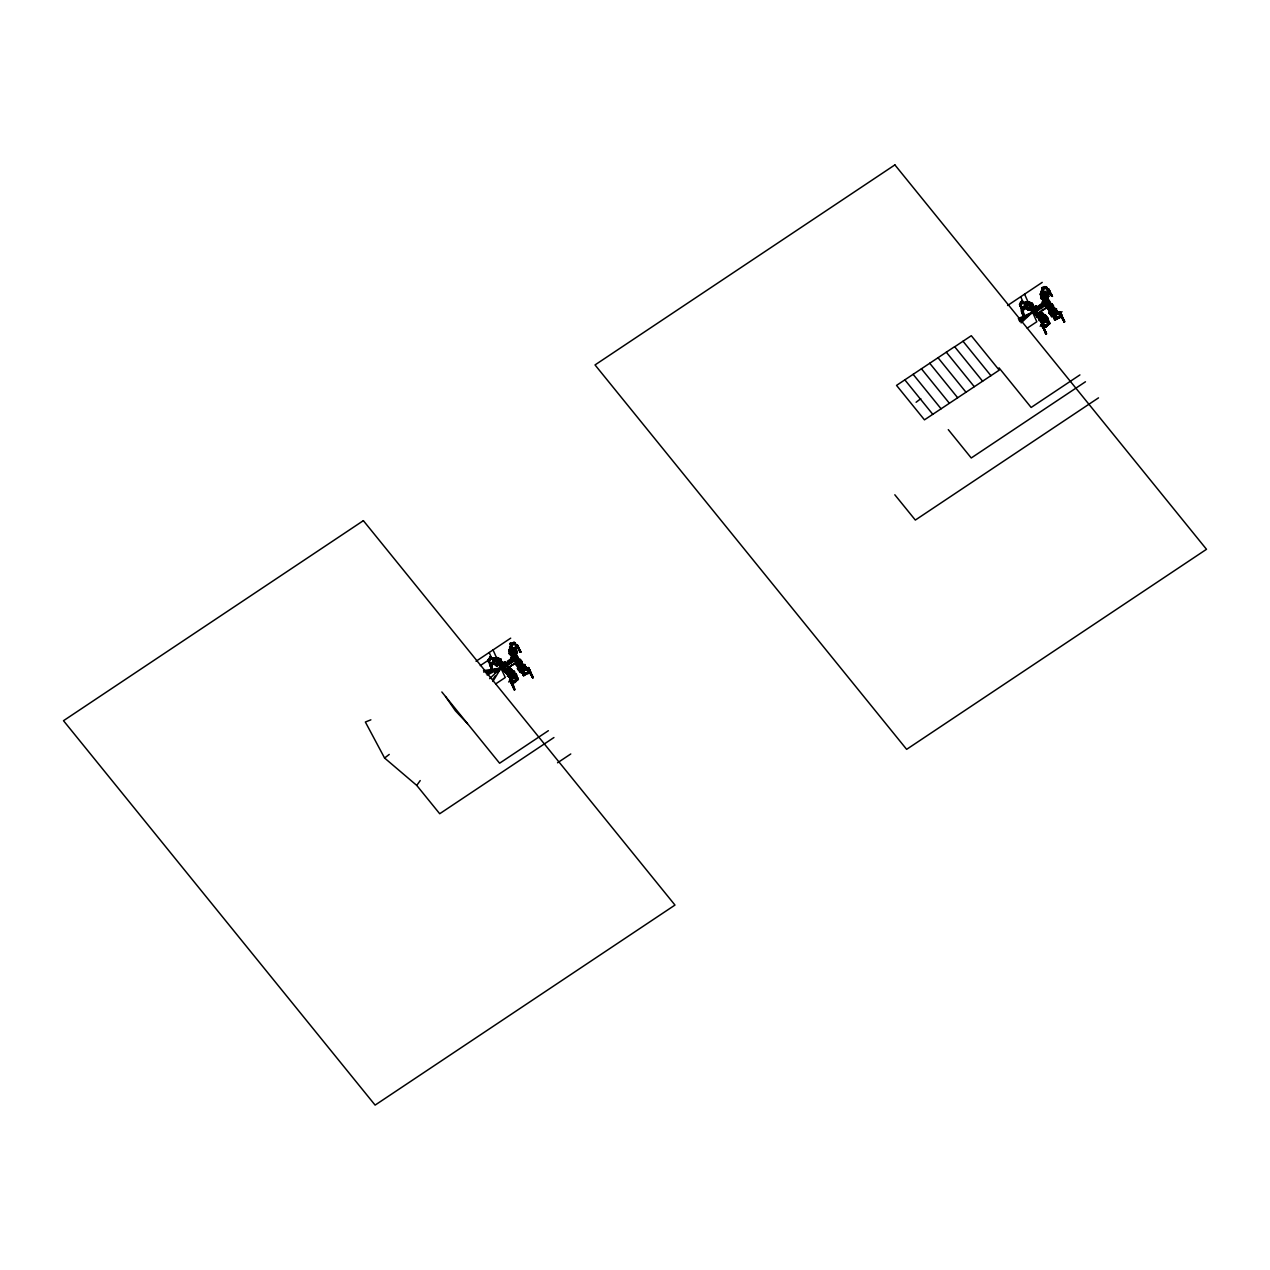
<?xml version="1.0" encoding="UTF-8"?>
<svg xmlns="http://www.w3.org/2000/svg" width="1270" height="1270" viewBox="0 0 1270 1270"><rect width="100%" height="100%" fill="white"/><g stroke="black" fill="none" stroke-linecap="round" stroke-linejoin="round"><path stroke-width="1.5" d="M489.791 664.131L489.934 662.876M489.712 663.972L490.839 664.305L492.173 670.989L491.045 664.861M495.046 660.146C493.586 655.796 495.046 658.543 495.443 660.178L491.506 666.099L492.442 671.211L490.299 662.765L490.045 664.369L491.553 664.416M490.172 663.194L490.204 664.242M490.839 664.353L490.029 663.845M491.426 664.591L490.411 665.639L490.268 662.273M491.315 664.861L492.173 671.655L489.506 663.496M497.157 666.036L493.331 662.686L493.22 664.385L492.411 663.972L493.744 662.94M497.983 664.845L496.459 664.924L499.348 664.48L497.411 663.67L499.856 664.623L498.062 662.718L500.428 663.543L501.19 665.178C505.127 669.893 502.841 665.829 503.745 667.353L503.126 667.829M496.475 664.607L498.046 664.924M497.459 665.528L493.998 663.686L496.84 665.686M1021.461 307.705L1021.794 306.499M1024.017 315.436C1018.032 310.959 1026.604 306.53 1025.652 301.958C1030.478 305.403 1019.08 311.007 1023.62 315.897C1019.096 310.578 1022.715 306.689 1020.826 307.149M1023.715 315.865L1022.636 310.388L1026.716 304.197L1025.938 301.974L1026.668 303.212M1024.033 315.42L1023.191 315.563M1028.081 307.943L1029.224 310.293L1025.525 308.546L1026.065 307.705L1030.875 308.705C1027.081 310.166 1022.429 304.8 1028.89 309.943M1028.287 307.53C1030.541 311.817 1027.763 306.499 1027.763 310.293M1027.462 308.673L1025.636 308.213L1029.716 309.435M513.778 654.574L513.731 656.145M1047.575 292.687L1047.956 295.481C1048.512 300.625 1045.845 293.91 1047.845 295.767L1044.797 296.799L1045.861 300.355M1047.226 300.307L1046.797 298.672L1045.385 298.752L1045.781 300.704L1048.258 299.323M1045.274 297.243L1045.258 300.387M1045.877 299.291L1045.194 298.466M1044.702 299.561C1046.67 302.244 1044.353 292.449 1046.29 299.704L1044.797 296.799M515.223 659.4L515.191 658.479L515.572 660.321M1047.861 302.482L1047.305 303.355L1049.782 302.387M1047.417 303.879L1048.909 302.482M1048.464 302.609L1048.083 304.117L1046.655 303.482M518.239 658.146L515.938 658.924M1047.766 302.387C1047.385 303.324 1047.353 301.879 1046.559 305.022L1045.543 305.149M509.667 647.382C509.984 652.447 519.97 642.541 517.144 647.271M510.762 649.526L509.572 647.081L511.334 649.7L510.127 643.366L514.286 642.366L514.953 644.16L514.286 642.366M1042.035 292.719L1041.114 291.132L1042.654 294.481L1040.844 295.243L1040.289 293.83L1049.385 291.37L1052.465 296.386L1048.702 292.338L1051.814 296.291L1049.496 292.021L1048.702 292.338M1041.686 291.052L1042.86 293.926C1040.178 290.116 1043.448 283.385 1046.48 288.401L1047.29 288.211L1047.972 292.163L1047.575 290.195M509.905 652.97L509.461 650.049L510.397 654.558L510 653.717M516.477 651.351L515.271 651.685L515.541 654.018L513.651 655.272M517.033 652.748L516.033 649.256L517.049 652.955L515.509 651.065L516.144 653.288L515.652 649.145L516.684 652.78M517.096 645.89L516.636 644.827L515.938 645.573M518.303 647.24L517.461 645.303L518.112 647.51L508.762 649.589L509.572 654.304L510.254 653.78L509.095 653.574L516.636 652.066M516.303 647.478L515.953 645.7L517.493 645.081L520.938 652.113L517.096 645.716M516.509 646.922L516.16 645.636L517.446 645.7M516.525 644.922L516.588 645.843M516.62 652.669L516.033 648.462M517.033 646.366L516.763 645.382M517.207 645.319L518.096 647.398M517.43 644.922L516.318 645.906M520.938 652.113L517.366 647.081M517.906 647.192L520.367 652.288L517.573 646.668M1049.465 291.798L1051.798 296.18L1049.465 291.798L1040.4 294.434L1041.336 298.942L1041.162 297.736M1043.178 297.18L1041.924 294.068L1041.067 294.275L1041.94 298.799L1041.448 296.847M1046.258 295.481L1046.909 297.783L1046.813 295.878L1047.131 297.212L1048.179 296.291L1047.21 293.576L1047.782 297.561L1047.21 295.926M1047.067 296.481L1046.432 295.529M1047.512 293.529C1048.702 303.022 1048.194 288.084 1046.226 295.688M1047.718 290.258L1048.052 291.084M1048.226 297.005C1047.464 295.005 1049.29 297.053 1046.512 295.656M1048.036 288.941L1048.623 290.116M1047.909 295.926L1048.369 297.132M1048.242 290.116L1048.544 291.481M1048.671 291.497L1049.258 291.798M1052.338 295.831L1048.734 289.655M1042.289 294.068L1049.465 292.433L1048.464 289.465L1052.433 296.386M1049.846 291.671L1048.861 289.75M520.795 651.589L517.922 647.557L520.287 652.066L517.969 647.795L510.572 649.7L510.524 648.208M510.508 648.494L510.254 647.351M1041.257 292.211L1041.098 291.322M1042.099 292.433L1041.797 291.37M1041.908 292.322L1042.654 292.751M515.731 651.097L515.826 652.399M515.636 649.367L516.239 652.939M516.144 652.875L515.366 653.558L515.001 652.605M1047.559 292.878L1048.099 295.942L1047.639 293.037M513.35 654.891L513.794 655.796M1045.702 300.117L1045.035 298.894M1047.051 297.069C1042.892 286.702 1049.782 305.625 1047.575 298.498C1043.4 294.64 1048.242 298.513 1045.766 299.323M1046.94 299.053L1046.258 296.116M1047.147 299.498L1046.67 298.513M509.445 653.399L509.794 654.701L510.111 653.145M510.953 647.462L511.969 647.97M1041.797 297.72L1041.209 298.561L1040.94 297.355M1041.559 292.529L1041.289 291.735L1045.178 291.179M1041.797 298.085L1040.289 293.83M508.492 672.354C503.698 672.005 513.001 679.434 508.619 673.544M507.143 671.894L508.238 673.068L507.683 672.147L507.016 673.481L509.461 675.497L508.794 674.497M508.968 676.561C514.048 675.64 508.333 670.862 505.778 671.941M1039.336 316.008C1039.495 320.929 1037.606 311.721 1042.384 319.611M1037.177 316.325C1040.59 319.008 1030.668 308.277 1036.987 315.976L1040.828 313.373L1042.559 315.69L1042.099 314.897L1039.559 316.992L1039.527 315.722M1038.415 317.246L1040.321 317.23M518.43 647.795L508.857 650.192C510.429 651.939 518.462 647.795 515.763 649.129M1047.861 295.735L1047.893 296.577L1047.845 292.195L1048.464 296.434L1046.448 296.497L1045.781 295.338L1049.274 303.308L1049.528 302.07M503.444 663.511C494.744 661.845 504.809 660.638 502.126 664.242L502.253 665.512M513.144 656.908L513.27 658.162L513.144 656.908L514.683 656.765M517.525 662.305L517.652 663.575M519.255 664.448L517.89 665.782L516.318 663.591M1033.653 308.483L1033.796 309.753L1033.653 308.483L1035.209 308.34M1038.876 313.325L1039.828 314.039L1038.876 313.325L1038.177 315.151M1044.67 301.133L1044.813 302.403L1044.67 301.133L1046.464 301.292M1046.162 302.974L1046.305 304.244L1046.035 303.181M1050.131 306.276L1050.846 306.689L1049.877 305.991L1049.179 307.8M501.206 663.289L502.317 662.829M501.507 663.575L501.888 663.654M501.571 665.655L502.761 666.48M500.38 666.845L502.587 668.163L503.174 666.369L504.428 667.56L503.396 668.496L502.428 667.798M507.809 671.782L507.492 672.306M512.08 658.574L510.921 658.035L511.699 657.527L512.477 659.336M513.302 655.51L513.445 654.955M515.636 657.765L515.715 658.908L516.096 656.733M516.176 658.304L515.429 658.685L516.223 658.447M516.064 658.717L515.811 657.86M520.367 663.877L521.414 664.035M520.986 661.654L521.097 660.495M521.875 663.861L519.763 663.321M519.922 663.67C521.335 665.797 519.525 661.749 520.192 665.385M520.287 664.321L519.668 660.289L520.557 659.94M1035.336 312.039C1033.32 309.324 1036.955 312.642 1032.923 310.769M1041.178 308.277L1040.13 306.911L1040.622 307.864C1035.161 308.737 1034.542 315.357 1034.971 311.023M1036.701 315.738L1037.765 316.055M1039.431 316.865L1038.59 316.262L1039.559 316.913M1045.543 299.688L1045.797 298.021M1046.956 302.514L1047.559 303.736M1047.607 302.339L1047.909 303.022M1047.766 299.831L1045.496 300.069M1053.513 308.197L1049.48 311.071L1047.385 308.229L1048.718 308.388M1051.084 305.403L1050.512 303.895M1051.719 305.451L1050.988 303.641L1049.591 303.705M1053.036 308.451C1050.528 305.991 1051.29 310.118 1053.259 307.896M1051.147 309.134L1051.322 308.134L1053.386 308.181M1051.973 307.658C1052.798 310.483 1050.846 307.467 1052.909 307.435L1053.306 305.673L1051.576 303.546L1048.163 305.816M1052.163 305.276L1052.608 305.911M1052.274 308.356L1051.814 308.546M520.414 663.369L521.383 664.067M1047.528 308.451L1052.02 305.451L1054.671 311.452L1052.909 308.308M1053.036 308.88L1051.512 308.038M1050.909 305.34L1050.877 304.403L1049.56 305.07M494.173 659.003L490.395 665.274L491.458 665.893L491.633 664.464M1022.35 307.467L1023.001 310.118L1021.223 307.721L1022.429 308.769M1041.432 297.418L1041.654 298.307L1041.463 297.005M1042.305 297.164L1042.845 299.291M1054.751 317.421L1053.909 315.992L1055.275 319.976L1062.149 315.865L1060.482 312.388L1061.307 314.785L1054.91 319.5M502.206 663.734L501.65 662.734L501.396 664.099M1035.78 311.229C1035.542 313.357 1033.351 310.769 1035.717 311.229M496.983 665.75L497.11 664.734L494.411 663.527L497.538 664.654L493.903 662.972M496.237 666.067L497.157 664.734L496.364 660.321L498.221 658.495L499.3 660.94L500.38 660.86M497.348 658.543L501.38 660.273L501.11 659.352L497.348 658.543L498.665 661.527L501.428 662.67C502.936 659.495 495.284 661.098 501.92 661.543M1028.795 309.658L1028.16 308.959M1031.034 303.482L1032.796 305.991C1030.716 304.324 1030.875 302.593 1030.843 302.927M1025.128 306.53L1024.064 306.499L1025.271 307.181L1023.953 308.213L1024.763 308.61L1028.7 302.514L1033.034 304.483L1032.431 303.435L1031.129 303.736L1032.7 304.959L1031.891 303.466M1032.097 304.308L1031.875 304.403M502.507 667.972L499.539 666.528L499.618 664.083L501.523 661.384L500.872 659.463M1028.208 307.864L1027.747 308.531L1031.113 309.229L1033.066 305.61L1032.272 304.419M513.731 655.399L513.985 652.399L514.89 655.749C517.573 655.13 515.556 660.146 518.541 660.067L520.033 659.305L521.779 661.448L520.716 662.21M510.381 680.482L514.493 690.039L509.429 679.974L512.239 683.625L518.35 679.434L516.144 675.577L517.731 679.514M513.699 654.812L514.937 654.748M516.382 658.797L517.477 658.543L513.017 661.273M1046.734 302.72L1047.115 304.546M490.617 665.528L491.569 665.321L492.284 671.036L491.061 665.877L495.205 660.082L494.522 658.193M1022.747 310.039L1023.81 315.277L1023.096 309.547M513.318 655.288L514.255 656.463L516.223 655.987M1046.528 299.276L1045.147 298.958L1045.781 300.704M1041.209 291.544L1042.368 294.243L1050.211 292.465L1048.845 289.068L1049.766 290.846L1048.671 291.354M517.334 647.287L518.462 647.049L518.668 648.224L510.842 650.018L509.937 648.43M1040.813 297.053C1043.114 294.688 1041.321 301.498 1043.622 299.784L1043.241 297.053M1047.226 289.369L1048.068 288.846L1048.147 290.227M1049.83 291.687L1047.496 289.941L1049.036 289.322M502.682 666.972L501.698 667.29M503.396 666.75L501.396 666.544M503.634 667.02L503.111 666.909M505.19 662.972L505 661.638L504.222 662.146L507.032 665.782L502.888 668.385L500.872 665.797L501.317 666.829M505.063 662.654L505.158 664.21M517.716 658.844L515.858 656.431L511.826 659.289L511.651 658.146L507.587 662.003M516.969 656.923L515.699 655.685L516.461 655.177L517.319 659.003M517.652 660.559L516.033 658.257M519.716 665.099L520.716 663.861M1032.351 308.404L1034.415 307.372M1037.209 306.689L1035.558 305.927L1031.875 308.388L1033.05 311.055C1035.352 310.134 1035.669 316.595 1034.018 311.277L1035.971 313.69L1035.669 311.626M1044.908 303.895L1043.226 301.752L1042.448 302.276L1045.162 304.213L1043.94 303.419M1039.193 316.214L1037.304 316.166M1041.273 312.388L1041.035 311.547M1047.813 299.656L1049.718 301.562L1041.638 307.181L1041.114 305.864M1047.242 303.133L1049.004 302.768M1052.449 305.292L1053.624 308.483L1050.147 303.212M495.125 658.05L493.855 658.32L495.125 660.638L494.014 660.067L494.57 657.923M494.363 657.876L494.379 659.813L490.109 666.115L491.22 666.671L490.395 665.543M494.284 659.543C491.014 658.162 497.776 661.956 496.935 657.511L500.825 659.273L499.729 660.622M496.824 659.003L500.825 660.511L500.38 659.4M499.904 659.971L500.174 659.305M500.999 659.543L496.411 665.067L498.634 664.718M1022.699 307.769L1023.874 308.308L1020.143 306.435L1021.556 302.165L1026.668 304.863C1026.557 301.117 1024.207 302.736 1026.208 302.101M1032.351 303.752L1032.383 303.689M497.602 660.876C498.824 662.13 497.316 658.527 497.602 661.019M1029.002 305.498C1031.796 304.689 1026.827 306.022 1029.684 303.863M1050.353 303.863L1051.227 304.959M515.763 658.05L515.096 654.907M520.128 663.527L520.478 662.13M1047.29 302.276L1046.321 297.958M523.748 675.735L521.637 671.83L523.748 675.735L530.622 671.639L528.336 667.401L529.923 670.322M1054.227 317.738L1053.671 315.738L1055.672 319.389M528.177 670.338C523.764 666.528 523.811 660.876 525.097 668.004L526.225 670.02L525.097 668.004M529.098 669.75L529.812 671.29M1059.831 314.658L1061.117 313.547M1059.767 314.579L1060.926 314.23L1059.926 312.229M1060.498 314.119C1065.609 317.389 1043.337 324.39 1061.847 315.214M512.635 682.815L514.858 689.547L511.969 683.323M1046.051 334.296L1043.369 327.406L1049.877 323.358L1043.94 327.93L1041.463 324.437L1043.21 325.834L1042.337 324.707L1043.876 325.199L1042.083 322.818L1045.559 320.611L1046.972 322.389L1047.305 321.358M502.761 668.353L503.761 667.385M1035.32 312.483L1034.304 312.309L1035.05 311.213M1040.828 319.659C1035.177 312.261 1042.956 323.834 1040.162 317.786M495.776 660.035L490.283 656.701L488.855 660.305L489.648 660.702L490.823 658.32L489.045 660.019M1021.413 301.514L1022.35 302.562C1020.953 307.991 1017.937 303.292 1021.81 300.942L1026.239 303.07L1025.954 302.101M529.542 671.592L532.813 677.91L528.526 667.925L527.209 668.591L524.034 664.512C521.002 665.623 527.304 666.813 523.335 665.369C522.192 662.765 525.653 669.211 523.049 664.416M1059.656 314.531L1058.466 312.674L1059.624 312.579L1064.339 322.135L1060.482 312.499M503.079 667.575L501.031 664.813L499.935 666.401M1034.78 312.372L1035.796 311.436L1034.955 310.61M511.604 669.782L516.858 675.021M1048.385 319.262L1045.988 315.452L1045.496 316.754L1045.162 314.96L1048.385 319.262L1044.638 315.309L1045.321 315.992M1047.083 321.231C1046.718 323.659 1047.782 317.802 1048.655 321.04M511.318 682.292C511.778 679.942 511.635 681.418 510.762 678.958M1043.114 324.914L1042.241 323.167M1043.686 325.215L1042.321 326.009L1046.083 334.264M1056.196 309.801C1054.719 310.848 1054.148 306.8 1057.116 312.372L1051.639 316.373L1048.941 312.325L1051.941 316.77L1053.798 315.039L1053.417 314.246L1051.354 315.531M493.998 659.924L495.363 660.606L493.22 664.385M492.903 681.434L501.031 667.941L483.505 670.671M1025.779 303.498L1025.414 304.356L1025.747 302.498M505.174 665.94L503.492 668.48L505.412 666.353M506.889 669.941L507.365 668.75L506.635 670.925M1035.32 313.373L1034.875 312.531L1036.955 310.578M1033.288 313.087L1036.463 311.753L1036.701 310.182M1039.05 313.182L1038.415 314.166L1039.701 312.198M1034.113 307.213L1031.986 304.546L1028.922 303.514L1029.033 302.038L1028.922 303.514L1027.509 303.959L1028.462 301.752L1031.462 303.244M490.283 656.701L487.997 660.003L488.601 662.194L492.141 663.718M490.823 658.32L489.315 661.178L488.251 659.606L488.521 660.781L490.68 657.685L489.204 660.654M495.633 659.384L496.935 657.511M493.538 663.496L497.491 657.797L493.109 663.861M496.633 665.766L493.839 663.67L496.665 664.178L494.157 663.226M499.935 659.019L500.523 659.67M496.046 665.004L496.776 664.004M497.634 664.194L498.062 662.718M497.395 659.289L497.173 658.289L501.047 659.828M500.189 659.4L500.697 660.686L501.237 659.86M500.523 665.099L501.396 662.876L501.412 663.686M500.253 665.512L501.19 665.178L499.808 666.131M1021.556 302.165L1021.81 300.942M1020.175 305.054L1019.524 304.228L1020.842 305.419L1022.207 301.911L1024.699 303.165M1022.35 302.562L1020.731 304.895M1025.493 303.085L1024.874 304.07L1027.303 304.26L1028.462 301.752M1026.446 302.498L1025.731 302.895M1025.414 304.356L1025.938 303.578L1021.969 301.593M1024.763 308.61L1025.017 306.927L1025.128 308.086L1024.318 307.673M1028.081 304.244L1024.636 308.086M1029.351 307.832L1028.319 309.642L1025.922 308.562M1025.446 307.197L1029.573 308.912L1028.763 308.15L1027.859 309.197L1032.288 303.371L1029.351 302.101L1030.208 305.752L1032.97 306.895C1035.05 304.943 1026.366 304.07 1033.558 306.038M1029.605 306.943L1032.05 308.912L1029.446 308.038L1029.605 306.943L1032.605 309.134M1028.16 310.007L1029.335 309.245M1030.827 305.181L1029.748 302.736L1030.811 305.165L1032.415 304.721M1029.827 307.483L1030.319 308.404M1032.447 308.769L1031.669 311.007L1034.304 312.309M1032.891 312.214L1031.462 310.626L1032.399 309.293M1032.558 309.658L1031.399 309.642L1032.161 309.134M488.601 662.194L488.347 660.749M489.379 663.94L489.791 662.337M489.903 663.956L490.934 663.511L490.363 664.353M495.363 660.606L494.665 658.336L495.173 659.956L491.061 665.877M490.506 664.432L492.014 663.75M498.888 660.781L497.824 657.86M500.92 662.241L498.935 661.416L497.856 658.971L499.3 659.162M497.618 662.194L495.681 661.384L497.443 661.051M497.221 661.321L498.3 661.13M496.268 664.385C496.633 661.21 498.761 668.734 493.808 663.496M491.68 671.37L492.189 671.592M496.649 665.305C500.999 664.893 488.918 663.511 497.507 664.543M496.602 665.543L497.38 664.559M498.904 665.099L498.808 663.924L499.856 664.623M498.173 665.178L498.904 664.115L497.665 663.273L500.174 664.321M1020.159 305.133L1020.572 305.8M1020.905 308.166L1021.667 307.118M1021.969 307.197L1021.493 308.245L1023.223 308.61M1022.128 307.276L1021.89 308.578L1022.62 307.832M1021.524 309.816L1025.858 303.847L1026.208 304.959L1022.477 303.085M1022.017 309.642L1023.064 310.452M1026.017 302.419L1026.366 304.276L1022.382 310.007L1023.715 315.214L1022.556 309.928L1026.525 304.213M1030.478 305.657L1029.351 302.101M1030.208 305.752L1030.811 304.895M1028.478 309.721L1029.065 308.88M1032.954 306.943L1031.018 306.499L1032.161 305.8M1029.002 309.594L1028.478 308.261M1030.24 308.864L1031.383 308.848M1033.669 311.293L1032.447 309.785L1031.081 310.769L1031.78 309.753M494.173 663.94L496.792 665.401M553.926 737.537L439.706 813.737L416.75 785.416L420.211 780.574M492.95 679.212L495.252 675.989M497.57 672.767L501.031 667.941L483.664 672.084M508.27 676.243L507.683 675.164L510.222 678.37L508.079 674.386L508.889 673.798L508.952 675.989M508.984 675.656L508.413 675.021L510.699 678.037M1038.844 320.5L1040.241 319.262L1042.226 322.278L1048.052 318.881L1047.464 317.643M503.031 667.083L503.761 666.829M513.223 655.558L513.731 656.844M513.175 655.336L513.255 656.701M1034.399 307.626C1033.812 306.372 1033.669 306.705 1031.7 308.546L1029.208 307.515L1029.954 308.467M1035.288 311.61L1034.304 312.595L1031.351 310.356L1032.573 309.055L1034.685 310.817M1036.828 313.563L1036.288 312.341L1037.638 314.277L1036.479 313.023M1048.75 302.673L1046.591 298.577L1042.908 301.022L1042.321 301.99L1045.099 305.673L1047.829 302.8L1047.417 304.673M1039.559 316.548L1038.844 316.579M1047.925 308.054L1046.829 307.673M491.252 665.417L491.188 664.21M1025.509 307.515L1028.24 309.118M1051.465 308.483L1051.354 307.705L1051.243 309.324M497.253 672.544L501.031 667.941L485.95 672.751M518.414 669.766C515.715 663.115 518.779 678.021 525.923 667.369M525.796 666.956L519.525 670.893L520.414 672.544L521.891 670.004M516.827 679.212L514.604 682.641L513.445 680.656M515.525 682.006L517.207 680.006L516.35 678.672M1045.67 326.327L1047.067 326.247L1048.258 323.707M518.446 669.782L518.477 668.242L520.938 672.211M1052.481 316.436C1045.083 305.435 1053.322 317.357 1049.21 312.96M1050.655 312.372L1048.702 309.42L1052.401 314.135L1051.75 312.896L1052.687 311.944L1054.322 312.801L1052.925 310.721C1049.29 310.674 1048.274 315.151 1050.909 312.849L1051.528 313.896L1050.353 310.991C1053.036 308.721 1049.449 313.118 1049.052 309.991L1049.782 309.515M510.238 671.481L511.397 670.798L510.238 671.481L511.889 671.909L510.746 672.338M1042.019 316.278C1045.432 316.182 1039.527 316.373 1042.924 315.039M496.967 672.227L501.031 667.941L486.362 673.798M513.112 671.957C515.303 673.544 513.731 670.417 514.413 671.989M518.811 666.766C519.081 664.686 519.605 665.417 519.049 667.067M489.633 678.656L501.031 667.941L497.411 669.576M1021.159 322.882L1032.558 312.182L1018.302 318.579M501.126 666.671L506.222 663.146L506.698 663.988M496.586 671.878L501.031 667.941L487.156 675.084M504.539 669.1L505.904 672.211L507.889 671.862L506.905 673.433M1036.066 313.341L1037.431 316.452C1039.035 317.055 1039.257 318.103 1042.734 314.944L1041.003 312.801L1036.447 315.881M501.507 663.337L500.951 664.908L500.348 664.146L504.222 662.146M517.811 659.654L519.763 659.813M1050.449 303.339L1050.846 304.213L1049.83 304.006M1051.369 307.975L1052.131 306.641L1050.957 303.974L1049.972 304.625M370.872 719.836L365.363 722.027L384.588 758.031L389.239 754.428M494.824 672.751L501.031 667.941L495.887 670.83M916.115 402.272L920.766 398.669M1020.143 321.786L1032.558 312.182L1018.731 319.961M497.935 658.13L500.761 659.13M497.189 664.781L496.332 664.734L497.475 665.02M516.62 656.114L516.049 654.256L515.255 654.796M518.557 662.702L517.827 660.225M1045.385 304.959L1048.575 304.53M1048.337 304.689L1050.385 306.737M512.191 672.592L510.731 669.576L511.445 669.068L514.017 672.433L512.255 670.528M513.207 672.608L511.445 669.068M511.096 670.131L512.239 670.655M510.826 679.005L507.968 675.307L508.794 673.894M514.223 674.053L513.826 671.084L512.445 671.941L514.636 673.767M507.889 675.577C506.158 674.672 511.683 675.18 508.476 676.021L509.889 677.481M510.222 674.322L510.476 673.116C513.747 674.926 511.175 677.862 509.81 674.243L510.397 676.196L514.398 673.465C511.762 669.512 518.096 677.958 515.922 673.417C508.762 683.895 505.063 669.385 509.826 677.577M510.858 675.386L510.222 673.957L514.445 671.227M507.317 676.275L509.286 674.973M514.683 671.608L513.397 671.624M511.302 676.259L508.905 670.989M512.27 673.37L512.953 673.894M508.476 676.021L509.873 675.1M508.572 676.592L510.397 676.196M508.73 670.957L511.715 675.973L510.476 675.18M509.556 676.958L511.905 679.561L510.731 677.577M508.413 676.275C512.381 680.529 506.714 672.243 509.349 676.243M514.255 675.164L517.827 679.609C513.509 674.1 517.461 680.323 514.255 675.164L516.255 673.783M515.731 677.354L514.033 676.386L510.54 678.593L511.096 679.894M514.636 675.957L516.334 675.37M1045.543 316.659L1042.987 313.309L1042.257 313.801L1043.718 316.817M511.651 678.228L511.143 677.291L512.318 679.275L511.048 678.228M513.286 677.021L513.715 677.323M1045.512 317.976L1042.987 313.309M511.572 682.498L510.175 679.799L511.842 678.736M1042.638 314.357L1044.115 314.897L1043.146 314.007L1044.464 316.849M509.619 680.466L511 680.006M510.921 679.688L509.762 680.355L510.969 681.101M515.636 676.926L515.112 677.783M508.619 681.958L516.715 676.323M511.905 680.307L510.318 680.879M516.715 676.164L518.081 679.117M1043.781 314.769L1044.623 315.389M511.826 680.704L510.524 681.466L511.127 682.863M514.54 690.023L510.778 681.784L512.175 680.926M1040.321 318.135C1039.479 320.484 1044.099 323.469 1039.797 319.024M1043.924 315.897L1045.416 316.468M1044.4 315.881C1047.639 322.183 1044.988 312.277 1041.749 318.198L1042.829 320.484L1042.273 319.341L1043.845 319.802L1042.273 319.341M1045.258 316.706L1045.432 315.5M509.762 680.529L511.461 682.434M511.286 682.688L517.557 678.418M1046.099 315.77L1045.559 316.389M517.43 678.783L511.572 682.863L514.207 689.626M1039.527 319.326L1041.924 320.421L1041.4 319.341M1043.797 317.595L1044.48 318.119L1044.004 317.468M1044.686 316.595L1045.591 315.754M511.635 683.022L512.302 683.768M514.747 680.831L516.731 679.466M1042.083 322.993C1036.018 315.277 1042.368 320.897 1043.908 325.279M511.508 683.45L518.16 678.831L512.112 683.371M1040.511 320.786L1041.654 319.834M1040.257 315.182L1043.241 320.215L1042.019 319.373M1042.749 322.358L1041.368 321.802M1041.241 321.834C1035.844 312.69 1044.654 325.755 1040.368 320.151M1039.336 319.675L1041.321 321.691L1046.94 317.992L1045.131 315.944M1041.971 321.881L1041.591 321.088M1047.448 317.627L1047.528 319.23M1046.972 321.866L1045.178 319.818L1041.591 322.437L1039.622 320.119M1047.591 321.977L1046.178 320.183L1047.861 319.611M1042.654 322.596L1042.686 321.532L1043.861 323.517L1043.162 322.072M1044.829 321.247L1045.242 321.548M1043.369 322.961L1041.717 324.025L1043.369 324.945M1041.654 324.993L1042.337 323.882L1042.876 324.517M1045.654 320.358L1046.337 321.802C1040.892 321.373 1042.305 328.104 1041.638 324.358M1040.146 326.199L1043.384 323.977M1043.432 324.548C1041.844 326.787 1040.162 323.723 1043.384 324.485M1049.607 323.358L1047.877 320.151L1049.814 323.215L1043.051 327.692M1047.242 320.405L1048.401 321.024M1042.289 326.676L1041.971 325.326M1045.988 334.232L1042.86 326.596M1042.813 326.914L1048.972 323.024L1049.369 323.834M1048.322 320.818L1049.21 322.897L1042.686 327.581L1043.353 328.343L1049.877 323.659L1048.544 320.992M1045.75 333.851L1043.099 327.104M510.476 673.116L509.079 675.005M509.254 675.354L510.937 674.195L508.651 672.655M509.413 675.703L510.826 673.91M512.318 675.561L510.222 673.957M1041.4 317.77L1043.845 319.802M1042.003 317.357L1042.368 318.96M1040.321 318.738L1040.813 319.516L1042.479 318.421L1040.193 316.722M1045.274 316.674L1045.924 317.706C1042.765 325.183 1036.939 319.754 1042.638 318.786L1042.352 318.151M1047.813 302.831L1049.147 303.038M516.588 656.574L516.271 655.844L518.112 658.574L515.366 655.066L516.176 654.542L518.192 657.32L516.874 657.225M1034.415 312.61L1049.639 302.816L1048.75 301.117L1048.845 303.228M517.223 658.431L502.047 669.512M1007.586 305.498L1042.226 282.385M476.059 661.257L510.699 638.159M954.707 346.789L971.296 335.709L999.22 370.157L924.465 419.846L896.541 385.397L954.611 346.662L982.631 381.238M480.282 665.591L489.998 659.114M1049.639 302.816L1046.94 299.276L1047.702 298.767L1049.718 301.562M511.651 657.542L513.572 661.432L510.794 657.765L514.175 654.923M1036.764 309.34L1036.653 306.133L1037.32 306.959L1036.209 307.276M1046.909 299.307L1047.702 298.767M1033.907 308.785L1034.494 307.927M1039.13 306.245L1042.495 303.133L1043.194 304.721M1044.908 301.434L1045.496 300.577M1038.908 305.657L1043.48 302.435M1043.146 303.038L1047.639 300.053M1032.685 310.467L1036.447 307.975L1038.114 310.15M1043.083 303.689L1038.812 306.546L1039.289 307.8M503.206 663.988L503.92 664.4L502.126 664.242M506.19 665.274L504.666 663.051L505.666 662.464M513.382 657.209L513.969 656.352M1032.415 311.007L1046.416 301.784L1043.67 303.784L1043.241 302.689M511.619 658.812L516.096 655.812M1032.367 311.245L1033.272 312.293M1036.622 308.34L1032.621 311.15L1032.272 310.229M1037.098 308.166L1037.749 307.372L1038.685 308.927L1036.939 306.784M1043.241 304.165C1040.876 304.308 1038.908 308.451 1039.05 307.245M500.158 666.671L502.904 666.671L501.269 668.258L501.19 667.258M507.349 662.495L511.334 659.336M1032.716 311.483L1034.034 313.753L1031.288 309.372M1038.177 307.784L1043.289 304.324M507.508 663.257L507.143 662.416L511.54 659.463M516.477 656.304L517.271 655.764L516.049 654.256M1037.003 309.007L1044.702 303.943L1044.21 303.165M1048.242 301.514L1049.433 300.911M495.697 683.911L505.269 677.513L500.555 667.194L505.079 664.099L506.397 665.75M506.333 663.162L511.619 659.638M516.588 656.463L512.429 659.178L513.096 660.098M1019.461 320.929L1033.161 312.039M1036.542 309.515L1047.258 302.292M504.73 668.449L504.46 669.465L500.729 666.004M507.508 662.75L511.937 660.495M516.334 656.812L517.271 655.764M1036.891 309.483L1040.352 307.261M1041.368 306.578L1047.417 302.45M506.651 663.543L511.762 660.082M501.396 667.528L501.555 668.909M505.46 664.766L513.159 659.702M496.11 671.227L501.523 667.782M502.396 667.02L501.888 668.195M505.365 665.258L512.778 660.178M1033.097 313.134L1038.352 309.547L1035.558 305.927M1044.559 305.514L1049.369 302.197L1048.322 300.704L1048.877 301.387M505.809 665.035L508.825 663.035M509.841 662.353L514.35 659.336M501.301 668.353L509.095 663.639L502.634 668.068M517.192 657.923L513.509 660.384L512.255 658.844L513.953 661.162M1033.939 313.134L1032.573 310.15M1036.447 308.15L1038.352 309.547M512.985 661.035L510.111 662.956L509.587 661.622L510.143 662.321M513.572 659.844L513.715 660.876L517.334 658.257M1048.131 304.53L1050.528 306.927L1049.369 304.467L1046.385 306.737M501.761 668.861L503.222 668.718M518.684 659.765L518.366 658.431C510.064 662.241 519.033 660.717 516.636 658.082M1045.496 305.403L1043.702 303.117L1047.385 300.657L1051.576 305.356L1047.337 307.356L1049.957 306.467M1036.256 313.785L1037.13 313.198M1037.542 313.928L1051.576 303.546M519.112 659.686L516.43 661.13L517.065 661.924M1038.05 316.706L1037.288 317.198L1035.272 314.42L1048.845 306.816L1048.512 306.07M1050.846 304.387L1051.957 303.895L1051.576 304.721M506.27 671.798L507 674.322L503.745 670.179L504.539 669.655L505.444 670.893L510.048 667.861L510.27 669.957M1035.558 315.055L1036.574 314.515M505.714 668.893L504.73 669.56L503.65 668.242M1047.496 307.546L1046.67 308.102L1046.321 307.038M504.92 670.004L504.253 670.814M505.142 669.211L516.953 662.337M1036.828 314.928L1039.114 313.626M1047.115 308.324L1047.575 307.181L1048.385 308.959M504.031 670.83L511.048 666.051M511.635 664.575L512.064 665.369L519.525 660.479L520.033 661.114L515.588 664.083M519.747 660.463L520.033 659.305M1041.591 312.102L1037.272 315.785M505.523 669.56L516.985 661.829M505.301 670.703L508.048 669.512M516.827 663.003L515.811 663.13L518.35 661.749L519.319 662.464L518.35 661.749M1040.828 313.547L1042.13 312.769L1042.543 313.69L1041.209 314.754L1040.289 312.039M504.793 671.497L509.461 668.576L511.413 671.195L509.222 669.179M515.303 663.448L515.842 664.115L520.748 661.845M1037.003 316.548L1040.987 313.738L1042.305 315.389M1053.306 305.673L1048.337 308.816L1049.623 310.499M515.318 663.781L517.731 666.353L522.494 663.988L520.24 661.829L516.207 664.702L515.731 663.845M505.254 672.179L509.461 669.512L510.778 671.147L510.731 668.814M1046.321 307.483L1049.004 309.737M1039.781 316.024L1041.082 315.579M1051.703 307.88L1053.179 305.403L1053.592 306.324L1052.83 306.832L1051.131 304.435M517.541 665.099L516.525 664.956M521.653 661.178L521.303 662.591L520.081 661.083M1049.417 310.023L1053.116 307.562L1051.862 306.022L1048.083 308.531L1049.639 310.896M506.508 672.465L505.762 672.973L504.889 671.068M518.096 666.274L517.16 665.178M1053.751 307.594L1049.48 311.071M508.238 671.798L509.54 671.354M1035.272 314.42L1038.527 318.548L1042.956 315.42L1040.257 312.071M508.238 672.655L511.413 671.195M508.492 672.957L511.016 671.449M521.97 663.972L518.223 666.829M516.541 664.289L517.954 666.829L515.064 663.464M1027.224 328.136L1036.812 321.755L1030.97 308.578M1079.913 374.92L1031.145 407.464L999.014 367.824M548.37 730.694L499.602 763.222L441.849 691.975M1085.453 381.778L971.248 457.978L948.277 429.641M1098.502 397.859L915.337 520.065L894.826 494.776M557.562 762.778L570.77 753.967M1044.162 327.057L1043.369 327.406M1035.987 313.706L1035.177 312.706L1035.971 311.833M1060.545 316.166L1064.197 321.945L1061.577 316.024L1064.355 322.12L1061.545 315.071L1064.832 321.755M1052.163 306.451L1051.29 304.038M1052.973 307.578L1052.274 308.007L1054.116 309.134L1053.211 309.102M1051.973 310.674L1053.687 313.198M1052.338 311.467L1052.941 312.531M1052.497 311.817L1054.068 310.372M1052.719 311.563L1054.195 310.642L1052.878 308.515M1054.354 311.007L1052.608 312.102L1051.084 308.975M1052.925 310.721L1053.687 311.944L1054.036 311.198M1053.465 312.658L1054.322 312.801L1053.433 311.864L1051.798 312.912M1051.941 316.77L1051.052 315.135L1057.18 311.007L1055.132 308.229L1058.021 312.404L1054.433 314.642L1055.116 316.897L1053.798 315.039M1059.958 315.77L1060.64 317.214L1056.91 317.881L1059.386 317.167M521.684 664.877L521.224 662.876M521.065 666.051L521.399 668.306L520.446 666.433L521.399 666.48M520.795 667.226L522.542 666.131M521.399 668.306L523.145 667.21L521.637 667.02L522.51 665.782L523.669 667.337L519.557 669.925L517.938 667.766L519.906 670.496L520.859 669.909L520.128 668.068M522.16 668.957L522.542 668.036L522.16 668.957L521.287 668.02L522.97 667.782M525.431 673.417L525.193 674.624L522.97 671.687M1050.957 311.102L1049.877 311.213M1055.402 310.388C1056.037 309.515 1053.513 310.039 1054.687 310.483M1053.354 310.452L1054.735 312.531L1054.052 310.023L1055.195 311.579L1051.1 314.166L1049.718 312.341L1052.163 316.039M1054.529 309.658L1055.37 308.658L1057.704 311.991M1049.115 313.245L1050.02 312.753L1051.576 314.785L1050.115 312.007L1049.576 313.23M1054.624 309.801L1056.561 308.737M1049.29 313.611L1050.338 313.373L1049.623 312.483M1054.719 309.943L1055.434 308.975M1055.418 308.658C1052.973 309.435 1055.529 310.959 1056.053 309.801M1054.624 310.801L1056.449 310.277M1056.211 310.118L1053.624 311.801L1054.322 312.801M1056.418 311.007L1055.195 308.8M1056.576 311.102L1058.18 313.992L1056.783 310.88M1057.18 313.261L1057.561 311.817M1057.64 311.594L1054.052 313.849L1057.211 318.532M1054.497 314.42L1058.196 312.102L1058.894 313.039M1056.64 312.229L1060.91 316.214M1055.64 314.928L1055.846 314.785M1059.751 313.944L1059.069 312.944L1060.164 311.944M1054.544 316.008L1062.053 311.69M1059.355 314.182L1060.688 313.325L1059.609 313.753M1054.703 319.627L1053.163 316.055L1053.862 317.135M1054.735 316.325L1055.751 316.5M1059.45 313.896L1060.291 312.229M1060.688 312.817C1063.387 318.738 1056.719 308.912 1060.625 313.992M1054.671 319.183L1061.053 315.389M1064.546 321.389L1061.228 315.547M518.319 666.528L517.509 665.75M522.192 664.893C524.923 669.814 520.811 662.432 523.335 665.21M518.89 667.21L517.747 665.655M522.272 665.21L523.542 665.702M520.414 672.544L517.636 668.544L518.589 667.766L517.287 665.448L518.684 667.337M521.399 666.48L517.62 668.417L518.017 669.179M525.51 667.115L523.827 664.686L523.113 665.829M518.573 668.655L517.493 668.972L518.668 668.56M522.843 665.718L525.034 664.512M523.224 665.813L524.907 666.051M523.097 666.559L524.526 665.575L525.701 666.972M522.542 668.036L522.51 667.306M523.399 666.75L524.685 665.893M523.875 665.337L525.304 666.734M519.906 670.496L518.589 667.766M525.955 668.306L524.939 666.845M526.113 667.369L522.526 669.607L525.685 674.291M522.97 670.179L526.669 667.877L527.225 669.385C518.827 672.719 526.304 672.703 523.018 671.782L522.272 670.814M526.478 668.163L522.907 670.417L523.272 672.274M525.78 669.449L526.78 668.814M527.574 668.607C530.892 667.21 527.161 672.259 527.875 668.068L529.336 670.56M524.113 670.687L524.319 670.56M528.86 668.115L527.59 668.83L529.145 669.115M523.018 674.688C525.32 674.084 533.082 669.29 527.764 669.131M527.812 669.941L529.13 669.052M528.352 669.068L529.59 669.306M529.701 670.195L532.828 677.878L529.447 671.005L523.129 674.942M529.923 671.544L523.176 675.402L530.019 670.846L533.305 677.529M530.32 670.989L523.24 675.545L522.526 673.1M525.383 673.656L528.161 673.576L528.812 672.338M533.019 677.148L529.812 671.481L532.686 677.688L529.003 671.941M1052.766 307.118L1052.56 308.181M1046.416 299.99C1045.019 292.259 1046.353 303.863 1045.893 296.751M521.113 661.48L520.764 660.495M1047.369 302.657L1047.559 302.197M515.858 660.067L516.827 661.48M1043.908 295.545C1043.765 297.609 1041.844 293.211 1043.972 295.926M1044.305 298.275L1043.21 298.847L1044.051 297.72M512.381 651.319L511.651 652.939M511.35 652.272L512.128 650.764L510.81 650.78L512.191 651.145M508.762 649.589C509.381 652.05 511.604 647.843 510.842 650.018M494.3 659.384L490.029 657.923M497.856 658.955L500.269 660.479M1049.782 304.149L1051.147 305.244M518.287 659.765L519.414 659.733M503.73 667.972L502.571 667.956M512.016 673.862L513.413 673.719M1025.89 308.007L1028.192 308.404M1023.096 308.785L1022.652 309.658M516.43 655.701L514.128 656.193M507.603 672.481L507.492 671.639M1056.91 317.881L1059.688 317.817M516.001 674.989L510.048 678.196L507.889 675.1L508.667 676.18M517.16 648.097L517.779 647.938M520.462 664.242L520.351 664.543M513.778 651.224L515.144 654.288M1041.956 288.147L1046.75 287.258L1047.29 288.211M1046.051 287.036L1046.004 288.512L1043.067 289.227L1042.543 288.274M1045.686 287.607L1045.321 286.718L1046.337 287.56M1048.21 289.195L1047.258 290.147L1046.75 287.258M1049.972 292.036L1042.099 293.926L1041.209 291.719L1042.099 292.386M1043.4 291.624L1042.686 292.338L1041.67 287.607M1047.29 290.274C1049.02 288.576 1050.036 291.306 1047.798 291.211M1047.94 290.465L1049.068 290.179M1041.527 292.306L1042.289 293.767M1042.67 292.291L1043.384 291.989M1048.02 290.814L1048.957 290.036M1042.654 294.481L1042.257 293.354L1042.94 293.783M1041.194 294.545L1042.257 293.354M1042.305 296.799L1040.924 297.434L1041.209 298.561M1045.813 296.227L1046.734 298.64M1041.082 298.275L1042.527 296.942L1040.749 294.656M1041.527 297.942L1040.638 297.799L1049.195 296.005M1043.464 297.815L1043.638 298.609L1043.702 297.767M1046.845 297.72L1047.639 297.45M1047.655 299.942L1045.623 300.339L1046.893 303.07M510.429 643.922L514.667 643.398M514.096 643.017L514.461 644.287L513.794 642.493L514.572 642.89M510.858 643.192L511 644.033L515.223 643.017L516.461 648.811M514.239 643.858L511.286 644.573L513.858 644.43L513.715 643.588M511 644.033L511.524 645.001L515.747 643.969M515.731 644.858L516.557 644.652M510.334 647.605L509.73 647.319M517.541 645.938L516.445 646.414M516.493 646.573L517.509 646.144M517.573 646.589L516.255 646.859L517.731 647.621M509.921 652.78C509.572 645.208 510.207 657.288 512.096 655.558L510.381 649.843M509.953 650.637L509.937 651.748M513.382 649.843L514.445 651.573M515.922 651.891L515.366 648.621L516.303 649.16M515.842 649.827L516.636 652.478M515.509 651.145C518.335 655.923 514.667 644.001 516.398 651.447M513.651 651.764L515.842 651.319M511 655.812L510.984 652.701M514.366 651.939L513.969 649.176L515.588 652.97L517.652 651.78M512.27 653.732L512.35 654.32M516.938 652.208L515.556 652.494M515.239 653.351L516.192 653.336L515.572 651.51M514.334 654.86L513.985 652.399L514.493 654.86M514.255 654.32L510.842 655.177L510.413 653.32M513.969 655.828L515.953 655.352L516.382 656.447M501.491 663.067L501.126 663.019M516.239 659.511L515.239 659.416M513.858 660.717L515.033 660.797M521.732 663.67L520.621 664.131M1040.956 319.945L1038.59 316.341M515.128 659.241L517.049 660.289L515.89 657.876M502.206 663.242L501.015 661.733M493.935 664.131L494.697 663.527L496.919 665.258M1032.272 304.752L1032.462 306.483M501.714 662.829L502.587 662.972M1024.747 307.451L1024.318 306.118M497.205 664.004L496.284 663.956L497.681 664.718M1026.287 302.546L1027.033 304.609M1025.938 302.673L1026.493 302.911M521.081 667.861L519.716 664.893M499.618 662.432L501.142 662.845M496.443 664.893L493.839 663.67M1037.018 309.642L1037.939 309.991M1041.336 314.912L1042.257 315.246M517.7 664.924L516.795 664.591L520.97 661.876L522.097 664.242M517.763 665.067L516.08 662.924M1032.319 304.165L1028.684 302.752M493.966 658.86L489.887 657.273M1040.162 320.389L1039.416 319.294L1041.194 321.627M1042.352 323.231L1043.813 327.787M509.873 680.212L510.461 681.164M1029.335 302.546L1032.224 303.514M1030.938 306.276L1031.748 306.546M1029.208 307.515L1031.669 309.467M497.808 658.32L500.666 659.289M502.031 661.797L499.158 660.4M496.364 660.321L497.237 660.686M507.952 672.401L510.572 670.671L509.048 668.449M1025.541 304.149L1026.763 304.197M1020.27 304.022L1021.175 304.927L1019.921 304.435M497.157 658.527L500.539 659.86M496.919 659.686L495.983 659.733M1024.62 307.356L1025.398 307.705M494.379 659.813L495.443 660.178M490.934 658.844L494.681 660.733M493.046 663.051L493.855 663.464M492.792 663.448L493.601 663.845M1026.128 308.404L1028.176 309.531M1056.084 309.959L1055.227 308.8L1056.735 310.817M1060.99 314.944L1059.466 312.483L1060.625 314.198M1060.64 313.341L1060.418 313.071M1053.878 316.151L1054.227 316.532M1053.37 316.389L1054.544 318.913M527.891 668.226L528.463 669.369M523.034 672.783L522.145 671.512L524.129 675.164L521.7 672.084M1021.715 308.356L1022.668 309.658L1022.731 308.435M1040.193 320.326L1039.543 319.453L1041.416 321.691M1039.892 319.199L1040.686 319.818L1040.082 319.294M513.493 671.433L514.033 672.37L513.461 671.655M508.048 675.497L508.683 676.148L507.809 675.211M1045.75 315.69L1043.591 316.786L1045.369 318.897L1043.559 318.087M1047.448 320.564L1048.163 321.373M1054.719 309.34L1056.735 311.547M523.843 664.48L524.351 665.718M524.431 665.829L523.621 664.528L524.224 665.162M523.684 665.464L523.145 664.813L523.859 666.163M1036.876 313.245L1036.161 311.769M498.3 663.242L500.523 664.67L497.903 663.813M504.142 667.385L504.539 668.258M498.189 658.479L499.316 658.701M1056.084 309.658L1055.211 308.753L1057.227 311.213M1056.688 311.325L1055.291 308.864M523.748 664.623L523.97 665.131M500.555 667.194L500.317 666.861M509.206 676.1L510.207 677.323L509.286 676.37M1044.035 315.198L1045.766 318.278M384.588 758.031L416.75 785.416M500.92 667.433L502.729 669.353L500.412 665.956M518.35 679.434L516.509 676.18L517.096 676.862M516.033 676.624L517.065 678.751M516.906 676.656L518.287 678.974M500.094 666.448L505.444 663.654M1059.148 312.96L1060.259 312.737M1053.211 316.087L1053.814 316.913M521.684 671.862L522.24 672.878M1031.605 310.626L1034.082 313.563L1033.875 312.531M523.811 665.988L525.669 668.083L523.796 664.829M1046.051 325.755L1046.559 326.596L1046.051 325.691M1043.019 324.93L1042.384 324.025M1042.448 324.993L1041.638 323.723L1042.051 324.485M1041.86 325.31L1040.987 324.167L1041.4 324.945M1042.051 325.707L1042.67 327.136M516.303 675.672L516.779 676.418M514.54 681.545L515.017 682.355L514.239 681.18M509.889 677.45L508.079 675.195M467.471 723.582L455.406 710.787L445.532 696.531M502.65 669.258L500.158 666.051M502.38 669.433L500.745 667.544M1047.575 297.323L1047.369 295.418M515.842 651.716L515.445 648.779M514.906 651.288L515.398 653.05M1053.417 314.246L1056.719 318.865L1054.973 316.659M522.383 671.766L522.113 672.814M518.271 669.433L517.779 668.512M1048.036 320.373L1047.845 321.262M1046.115 319.167L1046.496 319.961M1048.972 323.024L1045.797 319.389L1046.178 320.183M1046.337 321.802L1048.575 324.342M1047.067 326.247L1046.321 325.136M1042.956 323.247L1042.273 321.802M1042.4 323.628L1044.988 326.803L1044.305 325.358M514.588 674.942L514.969 675.735M510.556 678.767L509.953 677.989L513.636 675.577L514.033 676.386M510.858 679.402L513.461 682.561L512.762 681.117M1047.147 304.038L1048.607 306.165M1047.21 304.181L1048.115 305.403M1042.892 313.706L1044.67 315.817M1041.781 315.722L1042.273 316.563M511.365 669.481L513.144 671.592M510.731 669.576L512.508 671.671M1041.987 318.722L1042.67 319.532M1042.654 327.104L1041.908 325.104M503.65 668.48L504.46 669.465M500.904 665.559L502.142 667.067M1051.862 304.181L1053.592 306.324M1052.29 306.07L1054.021 308.213M1047.48 300.609L1048.734 302.149M1051.766 306.054L1053.624 308.483M1048.29 303.609L1049.195 304.784M1050.084 306.943L1049.115 304.625M1043.543 304.578L1042.86 303.578L1043.48 304.721M1042.797 303.8L1043.749 305.165M1041.114 306.102L1042.194 307.594M1042.241 309.515L1042.416 310.086M1038.669 306.657L1039.431 307.515M1036.526 305.864L1038.543 308.61M1042.13 312.769L1041.067 311.864M1040.813 311.563L1042.543 313.69M1035.923 306.626L1038.574 310.023M1040.765 313.404L1042.495 315.547M1035.669 312.023L1036.669 313.404M1036.145 313.499L1034.161 310.674M1037.066 315.881L1038.924 318.294M1032.367 310.293L1033.494 311.817M963.009 341.249L990.933 375.698M946.309 352.187L974.233 386.636M938.022 357.727L965.946 392.176M929.719 363.252L957.644 397.716M921.433 368.792L949.357 403.241M913.13 374.332L941.054 408.781M904.843 379.857L932.767 414.306M520.319 659.956L522.065 662.099M522.494 663.988L518.922 659.114L519.239 659.844M516.033 658.003L518.716 662.892L517.588 660.4M511.381 656.796L512.794 658.749M510.794 657.765L513.572 661.432M511.651 660.479L510.969 658.892L507.301 661.352M510.667 663.369L509.619 662.003L509.953 662.765L513.175 661.464M508.746 662.861L509.095 663.639M505 661.638L507.143 664.686L505.412 662.559M509.27 667.322L511.016 669.465M504.841 663.765L506.651 666.051M507.27 673.783L503.349 669.147L505.444 671.735L509.461 668.576M500.825 666.051L503.015 668.655L501.888 666.385M505.65 671.909L507.381 674.053M503.745 670.179L507 674.322M1060.291 313.468L1059.624 312.579L1060.767 314.627M1049.893 302.895L1050.687 303.895M509.762 675.449L509.079 674.481M1039.939 319.135L1041.622 321.326M508.46 674.973L510.143 677.069M524.383 666.337L525.113 667.258M1055.719 310.436L1056.957 311.912M528.256 672.449L528.685 673.259L527.955 672.036M1048.258 306.308L1047.226 304.816M516.096 660.4L515.525 659.781L516.858 661.575M516.731 662.083L515.35 659.924M1060.64 317.214L1059.529 315.198M1060.228 317.484L1059.482 316.278M1053.084 314.452L1053.147 314.849M526.209 669.179L525.208 667.306M527.431 672.37L528.161 673.576M521.557 670.211L521.621 670.608M1052.052 313.563L1050.084 310.197M521.43 663.337L522.589 664.893M522.049 666.75L523.208 668.306M520.446 666.433L521.922 668.433M520.859 669.909L517.906 664.718M519.795 670.242L518.271 668.29M1055.068 309.055L1056.576 311.102M1048.623 302.959L1048.179 302.308L1048.734 303.292M523.542 664.829L525.145 667.179M1049.004 290.703L1048.544 289.687M517.271 645.382L517.938 646.795M518.271 647.43L517.557 646.414M516.033 651.462L516.827 652.891M510.286 647.144L511.127 648.525M510.111 680.656L510.905 681.768M1022.001 307.292L1021.826 309.69M490.141 663.75L490.617 665.083M1047.766 293.433L1047.94 296.132M1048.369 296.863L1048.004 296.196M512.985 672.322L512.048 672.544L513.826 674.656L513.175 673.433M1049.258 309.848L1049.846 310.753M514.398 681.355L515.017 682.355M529.209 670.417L528.034 668.226L529.098 670.242M1025.271 303.498L1024.874 304.07M513.334 672.719L513.985 673.751M521.351 664.274L522.795 666.75M505.428 668.655L506.016 669.703M504.492 668.052L505.063 669.004M1038.273 317.309L1038.701 317.992L1037.685 315.754M1053.687 315.865L1054.576 317.024M1041.209 291.719L1041.908 291.544M1041.908 324.723L1042.384 326.93M1041.575 324.818L1042.432 326.469M509.857 680.72L510.905 682.26M519.986 669.671L519.382 668.607L518.065 669.068M1061.196 314.246L1060.275 312.436M1045.766 288.084L1042.829 288.798L1043.369 293.084M515.509 648.303L515.636 648.113M1046.48 288.401L1045.813 286.607M1045.194 288.29L1045.258 287.83M513.794 642.493L514.318 643.445M513.858 644.43L513.477 643.16M511.397 649.557L510.127 643.366M1046.607 292.894L1046.686 292.465M1055.322 310.055L1054.687 309.134M515.953 651.986L516.144 653.288M510.953 653.526L511.318 655.05M1048.052 321.326L1049.258 323.739L1047.432 320.627M1046.559 326.596L1045.766 325.406M1045.178 319.818L1045.559 320.611M1045.035 321.119L1045.226 321.913M1045.448 325.438L1046.147 326.882M1042.083 322.818L1042.765 324.263M514.128 676.132L517.033 680.117L515.445 678.164M513.493 676.878L513.699 677.672M513.921 681.196L514.604 682.641M510.651 678.513L511.35 679.958M1058.196 312.102L1058.878 313.547M1058.085 312.182L1058.767 313.626M524.208 672.259L523.478 672.433M520.049 670.576L520.636 671.814M514.096 656.114L515.366 658.844M516.779 645.811C516.08 643.699 514.62 647.97 515.223 643.017M1043.845 328.009L1046.543 333.883L1042.511 325.406M522.7 666.496L520.954 667.591L520.049 665.035M513.985 652.399L514.763 655.479M1047.813 300.911L1048.798 300.006L1047.178 302.006L1048.29 304.721M1051.036 309.499L1051.512 310.356M1045.162 299.117L1046.099 300.625M1049.449 308.943L1049.861 309.896M1044.845 299.514L1044.908 300.022M1048.829 308.658L1049.576 310.34M1042.67 297.355L1043.464 299.148M1047.925 308.912L1048.337 309.832M1042.575 297.339L1041.241 294.926M1042.718 297.736L1043.622 299.784M1044.178 304.419L1044.718 305.705L1042.321 301.99M1037.146 308.134L1038.177 310.277M1040.622 315.611L1041.765 318.183M1036.828 307.88L1032.145 310.388L1032.542 311.658M1035.812 313.499L1037.288 317.198M1024.572 294.164L1028.573 303.165M1029.938 308.181L1031.081 310.769M1020.715 296.735L1023.16 302.26M522.383 664.432L523.669 667.337M521.049 662.765L523.145 667.21M517.985 657.844L517.731 659.082L515.017 652.859M514.239 651.097L514.461 652.002M514.318 651.653L514.699 652.812M513.27 652.574L514.048 655.653M513.969 654.463L514.683 655.653M513.429 656.034L513.112 654.828L513.382 655.78M517.303 664.432L518.827 668.099M511.619 654.225L512.096 655.558M510.286 652.986L511.365 655.431M508.762 667.798L509.524 669.607M505.603 663.908L506.397 665.988M502.079 662.781L502.888 663.575M504.285 669.274L505.698 672.243M502.634 666.448L503.492 669.338L502.333 666.861M500.348 664.146L501.015 665.432M493.046 649.922L497.84 660.733M489.172 652.51L491.617 658.035M1032.097 303.705L1033.177 306.165M1028.129 305.07L1027.208 305.625L1028.716 308.943M510.969 647.16L511.715 647.001M511.588 680.672L509.889 680.275M510.778 681.784L509.921 680.387L510.476 681.355M1047.829 296.466L1047.861 293.227M509.921 648.637L509.778 647.525L509.857 648.446M1041.908 297.45L1042.368 299.402L1047.067 298.244L1046.797 296.323M1047.75 295.974L1047.083 292.783L1047.734 296.91M1047.687 296.624L1047.782 297.18M1047.623 299.895L1048.337 302.673M1019.794 303.847L1020.143 306.435M1019.524 304.228L1019.778 305.403M1047.909 293.862L1048.528 296.72M1047.369 294.1L1047.655 295.672M1049.29 291.147L1049.48 292.322M1043.067 289.227L1043.749 293.18M1042.384 287.433L1043.003 290.909M1041.448 295.1L1041.813 297.212M517.747 646.922L518.049 648.271M515.16 648.24L515.033 648.399M511.524 645.001L512.223 648.954M511.143 643.731L511.746 647.16M509.206 650.415L509.699 654.034M1045.75 297.164L1045.877 298.021M1045.988 295.799L1044.702 293.608L1044.972 295.529M1042.527 296.942L1042.908 299.672M1042.543 300.053L1042.337 297.386M514.461 652.288L514.969 654.733M512.128 650.764L512.429 651.7M512.175 653.526L512.112 654.383M509.651 650.303L509.841 651.669M514.175 649.637L514.445 651.558M516.096 648.795L516.43 651.256M1045.115 304.07L1045.258 305.102M1027.859 305.451L1027.859 305.451M894.89 164.894L595.027 364.934L906.637 749.348L1206.5 549.291L894.89 164.894M363.363 520.652L63.5 720.709L375.11 1105.106L674.973 905.065L363.363 520.652M1043.781 327.549L1046.416 333.74L1043.781 327.549M1044.908 294.068L1045.194 295.989L1044.908 294.068"/></g></svg>
